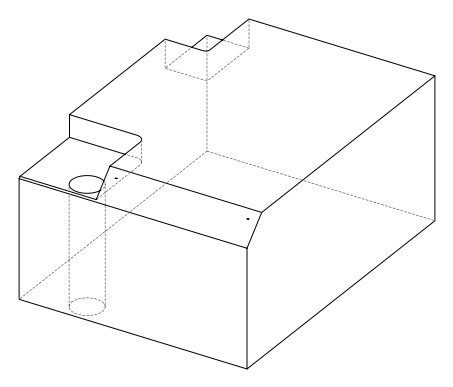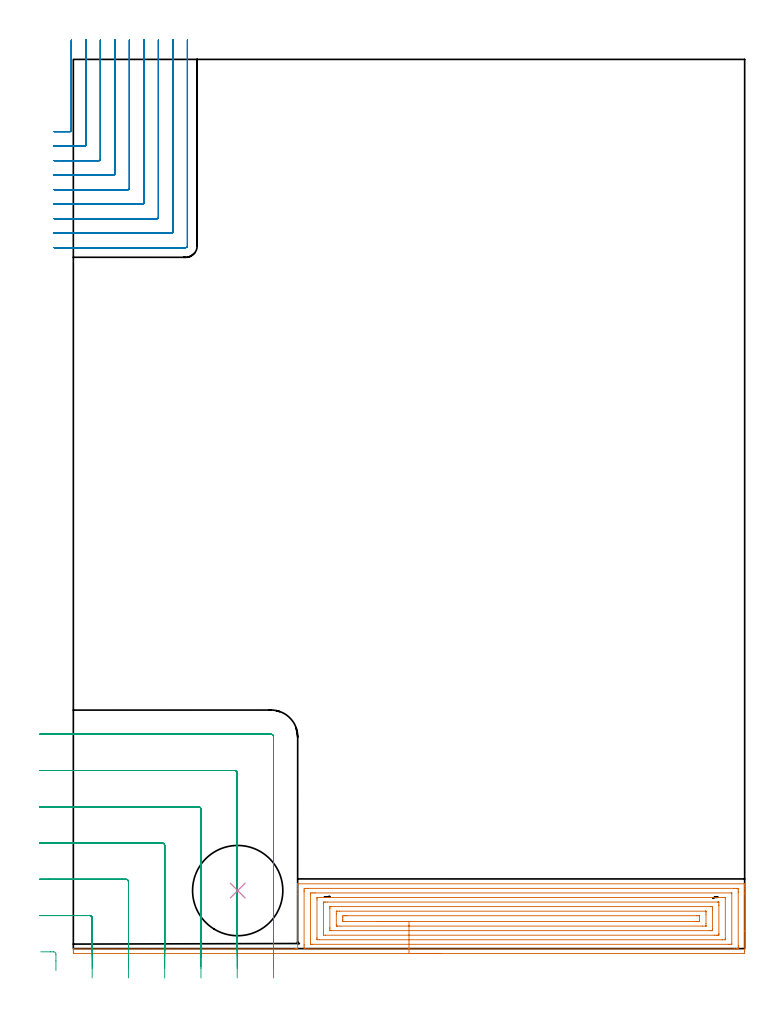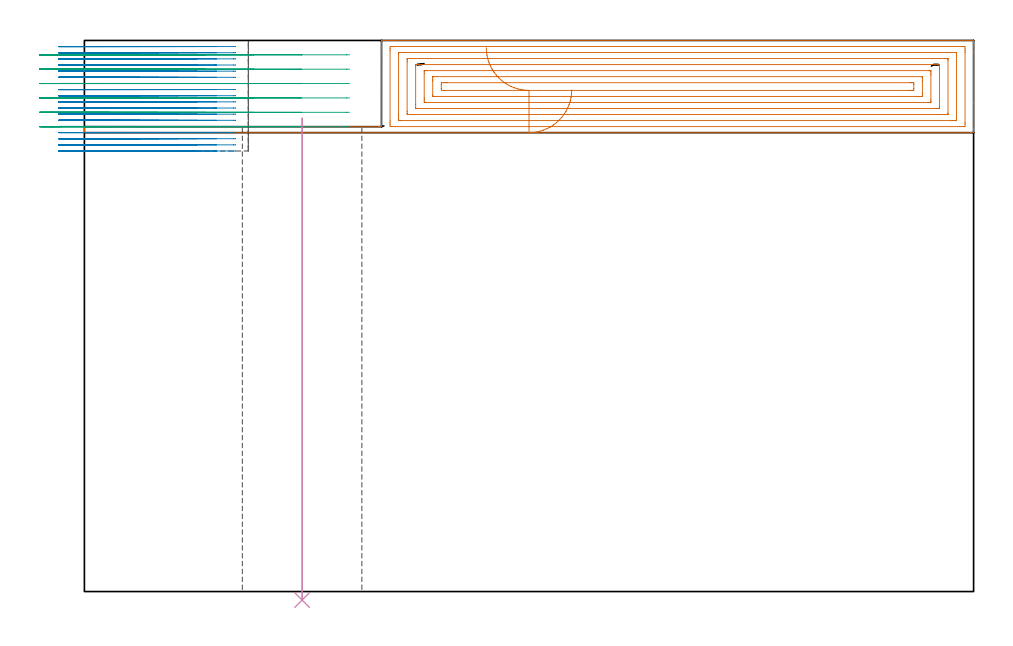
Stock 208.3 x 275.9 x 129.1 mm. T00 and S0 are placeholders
(PLAN: 4 operations, 3 tool changes, 43.4 min)
(1 AREA_MILL | FG_CHAMFER_SURFACE | UGT0205_001 | 9.78 min | 44308 mm3)
(2 MILL_CORNER_NOTCH_RECTANGULAR | CORNER_NOTCH_RECTANGULAR | NXT0201_008 | Follow Part, ap 1.5, ae 75% | 26.13 min | 61008 mm3)
(3 MILL_CORNER_NOTCH_RECTANGULAR_1 | CORNER_NOTCH_RECTANGULAR_1 | UGT0201_133 | Follow Part, ap 3.75, ae 75% | 7.03 min | 91865 mm3)
(4 INDEXABLE_INSERT_DRILL_THROUGH_HOLE_FROM_SOLID | STEP1HOLE | NXT0302_027 | 0.46 min | 67015 mm3)
(TOOL UGT0205_001 | Chamfer Mill 20 x 3 x 45 deg. | D20 FL50 Z2)
(TOOL NXT0201_008 | ENDMILL 6mm [2P460-0600-NA 1630] | D6 FL26 Z6)
(TOOL UGT0201_133 | Carbide End Mill 15.0 | D15 FL30 Z4)
(TOOL NXT0302_027 | Index. Insert Drill 28mm [880-D2800L32-05] | D28 PA176 FL140 Z2)
(OP 1 AREA_MILL)
G17 G21 G94 G90
T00 M6
G54
G17 G0 G90 X114.15 Y-1.5 S1061 M3
G43 Z139.1 H0
Z117.5
G94 G1 X114.112 Z116.628 F250.
X113.998 Z115.764
X113.809 Z114.912
X113.547 Z114.08
X113.213 Z113.274
X112.81 Z112.5
X112.342 Z111.764
X111.81 Z111.072
X111.221 Z110.429
X110.578 Z109.84
X109.886 Z109.309
X109.15 Z108.84
X108.376 Z108.437
X107.57 Z108.103
X106.738 Z107.841
X105.886 Z107.652
X105.022 Z107.538
X104.15 Z107.5
X0.161
X0.08 Y-1.497 Z107.503
X0.01 Y-1.492 Z107.506
X0. Y-1.179 Z107.821
Y-0.701 Z108.298
X0.004 Y-0.237 Z108.756
X0.01 Y-0.102 Z108.889
X0.161 Y-0.1 Z108.9
X68.961
X69.009 Y-0.092 Z108.891
X69.052 Y-0.094 Z108.893
X69.299 Y-0.099 Z108.898
X69.338 Y-0.098
X69.6 Y-0.099 Z108.899
Y16.863 Z125.858
Y18.274 Z127.271
Y18.642 Z127.638
Y19.379 Z128.379
Y19.63 Z128.63
X69.607 Y20.051 Z129.043
X69.61 Y20.097 Z129.088
X69.785 Y20.1 Z129.1
X208.139
X208.29 Y20.097 Z129.088
X208.293 Y20.057 Z129.049
X208.3 Y19.69 Z128.689
Y19.286 Z128.285
Y18.642 Z127.638
Y17.431 Z126.428
Y16.863 Z125.857
Y5.438 Z114.435
Y-0.648 Z108.349
X208.298 Y-0.932 Z108.065
X208.292 Y-1.491 Z107.506
X208.256 Y-1.494 Z107.504
X207.692 Y-1.5 Z107.5
X104.15
Y-0.086 Z108.914
X72.909
X72.057 Y-0.083 Z108.917
X72.016 Y-0.081 Z108.919
X71.61 Y-0.042 Z108.958
X71.603 Y0.37 Z109.37
X71.601 Y0.847 Z109.847
X71.6 Y1.262 Z110.262
X71.601 Y17.753 Z126.753
X71.602 Y18.165 Z127.165
X71.61 Y18.642 Z127.642
X71.978 Y18.681 Z127.681
X72.016 Y18.683 Z127.683
X72.865 Y18.686 Z127.686
X205.015
X205.867 Y18.683 Z127.683
X205.907 Y18.68 Z127.68
X206.29 Y18.642 Z127.642
X206.297 Y18.254 Z127.254
X206.299 Y17.753 Z126.753
X206.3 Y17.361 Z126.361
X206.299 Y0.847 Z109.847
X206.298 Y0.458 Z109.458
X206.29 Y-0.042 Z108.958
X205.945 Y-0.081 Z108.919
X205.907 Y-0.082 Z108.918
X205.058 Y-0.086 Z108.914
X104.15
Y1.329 Z110.329
X74.211
X73.801 Y1.331 Z110.331
X73.665 Y1.333 Z110.333
X73.624 Y1.335 Z110.335
X73.61 Y1.403 Z110.403
X73.606 Y1.536 Z110.536
X73.602 Y1.737 Z110.737
X73.6 Y1.938 Z110.938
Y2.627 Z111.627
X73.601 Y16.863 Z125.863
X73.603 Y17.061 Z126.061
X73.61 Y17.258 Z126.258
X73.801 Y17.264 Z126.264
X74.287 Y17.269 Z126.269
X74.694 Y17.271 Z126.271
X75.177
X204.122
X204.258 Y17.27 Z126.27
X204.281 Y17.268 Z126.268
X204.286 Y17.266 Z126.266
X204.29 Y17.252 Z126.252
X204.296 Y17.159 Z126.159
X204.299 Y17.04 Z126.04
Y1.561 Z110.561
X204.293 Y1.382 Z110.382
X204.29 Y1.337 Z110.337
X204.274 Y1.335 Z110.335
X204.224 Y1.331 Z110.331
X204.122 Y1.33 Z110.33
X203.639 Y1.329 Z110.329
X203.229
X104.15
Y2.743 Z111.743
X76.362 Y2.744 Z111.744
X75.68 Y2.75 Z111.75
X75.61 Y2.757 Z111.757
X75.607 Y2.859 Z111.859
X75.603 Y3.073 Z112.073
X75.6 Y3.503 Z112.503
Y15.07 Z124.07
X75.603 Y15.522 Z124.522
X75.607 Y15.741 Z124.741
X75.61 Y15.844 Z124.844
X75.71 Y15.851 Z124.851
X76.479 Y15.856 Z124.856
X76.596 Y15.857 Z124.857
X201.561
X202.239 Y15.853 Z124.853
X202.277 Y15.851 Z124.851
X202.29 Y15.848 Z124.848
X202.292 Y15.828 Z124.828
X202.297 Y15.727 Z124.727
X202.299 Y15.525 Z124.525
Y3.09 Z112.09
X202.296 Y2.877 Z111.877
X202.292 Y2.771 Z111.771
X202.29 Y2.75 Z111.75
X202.271 Y2.748 Z111.748
X202.218 Y2.745 Z111.745
X201.444 Y2.743 Z111.743
X201.328
X104.15
Y4.157 Z113.157
X78.264
X77.619 Y4.16 Z113.16
X77.615 Y4.163 Z113.163
X77.605 Y4.174 Z113.174
X77.602 Y4.406 Z113.406
X77.6 Y5.068 Z114.068
Y13.966 Z122.966
X77.603 Y14.194 Z123.194
X77.607 Y14.359 Z123.359
X77.61 Y14.435 Z123.435
X77.764 Y14.438 Z123.438
X78.016 Y14.442 Z123.442
X78.264 Y14.443 Z123.443
X78.907
X199.909
X200.076 Y14.441 Z123.441
X200.209 Y14.439 Z123.439
X200.289 Y14.436 Z123.436
X200.291 Y14.406 Z123.406
X200.295 Y14.194 Z123.194
X200.3 Y13.555 Z122.555
Y13.304 Z122.304
Y4.657 Z113.657
X200.297 Y4.406 Z113.406
X200.294 Y4.247 Z113.247
X200.29 Y4.173 Z113.173
X200.159 Y4.164 Z113.164
X199.906 Y4.16 Z113.16
X199.659 Y4.158 Z113.158
X199.016 Y4.157 Z113.157
X104.15
Y5.571 Z114.571
X80.05 Y5.572 Z114.572
X79.772 Y5.573 Z114.573
X79.667 Y5.576 Z114.576
X79.621 Y5.578 Z114.578
X79.61 Y5.6 Z114.6
X79.603 Y5.741 Z114.741
X79.601 Y6.186 Z115.186
X79.6 Y6.634 Z115.634
X79.601 Y12.414 Z121.414
X79.603 Y12.859 Z121.859
X79.61 Y13.011 Z122.011
X79.614 Y13.023 Z122.023
X79.627 Y13.025 Z122.025
X79.664 Y13.027 Z122.027
X79.741 Y13.028 Z122.028
X80.05 Y13.029 Z122.029
X197.874 Y13.028 Z122.028
X198.151 Y13.027 Z122.027
X198.245 Y13.024 Z122.024
X198.285 Y13.022 Z122.022
X198.29 Y13.001 Z122.001
X198.297 Y12.882 Z121.882
X198.299 Y12.414 Z121.414
X198.3 Y11.989 Z120.989
X198.299 Y6.186 Z115.186
X198.298 Y5.763 Z114.763
X198.291 Y5.62 Z114.62
X198.288 Y5.578 Z114.578
X198.258 Y5.576 Z114.576
X198.182 Y5.574 Z114.574
X197.874 Y5.572 Z114.572
X197.598 Y5.571 Z114.571
X104.15
Y6.985 Z115.985
X82.727
X81.924 Y6.986 Z115.986
X81.835 Y6.988 Z115.988
X81.745 Y6.992 Z115.992
X81.61 Y7.004 Z116.004
X81.607 Y7.076 Z116.076
X81.602 Y7.308 Z116.308
X81.6 Y10.635 Z119.635
Y10.868 Z119.868
X81.604 Y11.524 Z120.524
X81.607 Y11.582 Z120.582
X81.61 Y11.606 Z120.606
X81.655 Y11.609 Z120.609
X81.746 Y11.613 Z120.613
X81.835 Y11.614 Z120.614
X82.637 Y11.615 Z120.615
X196.088 Y11.614 Z120.614
X196.179 Y11.613 Z120.613
X196.239 Y11.611 Z120.611
X196.281 Y11.608 Z120.608
X196.29 Y11.593 Z120.593
X196.293 Y11.524 Z120.524
X196.299 Y11.315 Z120.315
X196.3 Y10.635 Z119.635
Y7.755 Z116.755
X196.298 Y7.076 Z116.076
X196.296 Y7.023 Z116.023
X196.291 Y6.998 Z115.998
X196.288 Y6.992 Z115.992
X196.269 Y6.99 Z115.99
X196.178 Y6.986 Z115.986
X196.088
X195.286 Y6.985 Z115.985
X104.15
Y8.4 Z117.4
X84.513
X84.075 Y8.402 Z117.402
X83.62 Y8.407 Z117.407
X83.601 Y8.855 Z117.855
X83.6 Y8.875 Z117.875
Y9.745 Z118.745
X83.601 Y9.764 Z118.764
X83.62 Y10.193 Z119.193
X84.058 Y10.198 Z119.198
X84.513 Y10.2 Z119.2
X84.948
X193.411
X193.849 Y10.198 Z119.198
X194.151 Y10.193 Z119.193
X194.29 Y10.18 Z119.18
X194.3 Y9.748 Z118.748
Y8.858 Z117.858
X194.29 Y8.419 Z117.419
X193.861 Y8.406 Z117.406
X193.411 Y8.402 Z117.402
X192.975 Y8.4 Z117.4
X104.15
X103.278 Z117.438
X102.413 Z117.551
X101.562 Z117.74
X100.73 Z118.003
X99.924 Z118.336
X99.15 Z118.739
X98.414 Z119.208
X97.722 Z119.739
X97.079 Z120.328
X96.49 Z120.972
X95.958 Z121.664
X95.49 Z122.4
X95.087 Z123.173
X94.753 Z123.979
X94.491 Z124.811
X94.302 Z125.663
X94.188 Z126.528
X94.15 Z127.4
G0 Z139.1
M5
M2
(OP 2 MILL_CORNER_NOTCH_RECTANGULAR)
G17 G21 G94 G90
T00 M6
G54
G17 G0 G90 X-6. Y253.5 S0 M3
G43 Z139.1 H1
Z127.661
G94 G1 X-3. F250.
X-0.897 F500.
G3 X-0.6 Y253.797 R0.3
G1 Y278.839
Y281.839 F250.
G0 Z139.1
X-6. Y249.
Z127.661
G1 X-3.
X3.603 F500.
G3 X3.9 Y249.297 R0.3
G1 Y278.9
Y281.9 F250.
G0 Z139.1
X-6. Y244.5
Z127.661
G1 X-3.
X8.103 F500.
G3 X8.4 Y244.797 R0.3
G1 Y278.9
Y281.9 F250.
G0 Z139.1
X-6. Y240.
Z127.661
G1 X-3.
X12.603 F500.
G3 X12.9 Y240.297 R0.3
G1 Y278.9
Y281.9 F250.
G0 Z139.1
X-6. Y235.5
Z127.661
G1 X-3.
X17.102 F500.
G3 X17.4 Y235.798 R0.3
G1 Y278.9
Y281.9 F250.
G0 Z139.1
X-6. Y231.
Z127.661
G1 X-3.
X21.602 F500.
G3 X21.9 Y231.298 R0.3
G1 Y278.9
Y281.9 F250.
G0 Z139.1
X-6. Y226.5
Z127.661
G1 X-3.
X26.102 F500.
G3 X26.4 Y226.798 R0.3
G1 Y278.9
Y281.9 F250.
G0 Z139.1
X-6. Y222.
Z127.661
G1 X-3.
X30.602 F500.
G3 X30.9 Y222.298 R0.3
G1 Y278.9
Y281.9 F250.
G0 Z139.1
X-6. Y217.5
Z127.661
G1 X-3.
X34.9 F500.
G3 X35.4 Y218. R0.5
G1 Y278.9
Y281.9 F250.
G0 Z139.1
X-6. Y253.5
Z126.222
G1 X-3.
X-0.897 F500.
G3 X-0.6 Y253.797 R0.3
G1 Y278.839
Y281.839 F250.
G0 Z139.1
X-6. Y249.
Z126.222
G1 X-3.
X3.603 F500.
G3 X3.9 Y249.297 R0.3
G1 Y278.9
Y281.9 F250.
G0 Z139.1
X-6. Y244.5
Z126.222
G1 X-3.
X8.103 F500.
G3 X8.4 Y244.797 R0.3
G1 Y278.9
Y281.9 F250.
G0 Z139.1
X-6. Y240.
Z126.222
G1 X-3.
X12.603 F500.
G3 X12.9 Y240.297 R0.3
G1 Y278.9
Y281.9 F250.
G0 Z139.1
X-6. Y235.5
Z126.222
G1 X-3.
X17.102 F500.
G3 X17.4 Y235.798 R0.3
G1 Y278.9
Y281.9 F250.
G0 Z139.1
X-6. Y231.
Z126.222
G1 X-3.
X21.602 F500.
G3 X21.9 Y231.298 R0.3
G1 Y278.9
Y281.9 F250.
G0 Z139.1
X-6. Y226.5
Z126.222
G1 X-3.
X26.102 F500.
G3 X26.4 Y226.798 R0.3
G1 Y278.9
Y281.9 F250.
G0 Z139.1
X-6. Y222.
Z126.222
G1 X-3.
X30.602 F500.
G3 X30.9 Y222.298 R0.3
G1 Y278.9
Y281.9 F250.
G0 Z139.1
X-6. Y217.5
Z126.222
G1 X-3.
X34.9 F500.
G3 X35.4 Y218. R0.5
G1 Y278.9
Y281.9 F250.
G0 Z139.1
X-6. Y253.5
Z124.783
G1 X-3.
X-0.897 F500.
G3 X-0.6 Y253.797 R0.3
G1 Y278.839
Y281.839 F250.
G0 Z139.1
X-6. Y249.
Z124.783
G1 X-3.
X3.603 F500.
G3 X3.9 Y249.297 R0.3
G1 Y278.9
Y281.9 F250.
G0 Z139.1
X-6. Y244.5
Z124.783
G1 X-3.
X8.103 F500.
G3 X8.4 Y244.797 R0.3
G1 Y278.9
Y281.9 F250.
G0 Z139.1
X-6. Y240.
Z124.783
G1 X-3.
X12.603 F500.
G3 X12.9 Y240.297 R0.3
G1 Y278.9
Y281.9 F250.
G0 Z139.1
X-6. Y235.5
Z124.783
G1 X-3.
X17.102 F500.
G3 X17.4 Y235.798 R0.3
G1 Y278.9
Y281.9 F250.
G0 Z139.1
X-6. Y231.
Z124.783
G1 X-3.
X21.602 F500.
G3 X21.9 Y231.298 R0.3
G1 Y278.9
Y281.9 F250.
G0 Z139.1
X-6. Y226.5
Z124.783
G1 X-3.
X26.102 F500.
G3 X26.4 Y226.798 R0.3
G1 Y278.9
Y281.9 F250.
G0 Z139.1
X-6. Y222.
Z124.783
G1 X-3.
X30.602 F500.
G3 X30.9 Y222.298 R0.3
G1 Y278.9
Y281.9 F250.
G0 Z139.1
X-6. Y217.5
Z124.783
G1 X-3.
X34.9 F500.
G3 X35.4 Y218. R0.5
G1 Y278.9
Y281.9 F250.
G0 Z139.1
X-6. Y253.5
Z123.344
G1 X-3.
X-0.897 F500.
G3 X-0.6 Y253.797 R0.3
G1 Y278.839
Y281.839 F250.
G0 Z139.1
X-6. Y249.
Z123.344
G1 X-3.
X3.603 F500.
G3 X3.9 Y249.297 R0.3
G1 Y278.9
Y281.9 F250.
G0 Z139.1
X-6. Y244.5
Z123.344
G1 X-3.
X8.103 F500.
G3 X8.4 Y244.797 R0.3
G1 Y278.9
Y281.9 F250.
G0 Z139.1
X-6. Y240.
Z123.344
G1 X-3.
X12.603 F500.
G3 X12.9 Y240.297 R0.3
G1 Y278.9
Y281.9 F250.
G0 Z139.1
X-6. Y235.5
Z123.344
G1 X-3.
X17.102 F500.
G3 X17.4 Y235.798 R0.3
G1 Y278.9
Y281.9 F250.
G0 Z139.1
X-6. Y231.
Z123.344
G1 X-3.
X21.602 F500.
G3 X21.9 Y231.298 R0.3
G1 Y278.9
Y281.9 F250.
G0 Z139.1
X-6. Y226.5
Z123.344
G1 X-3.
X26.102 F500.
G3 X26.4 Y226.798 R0.3
G1 Y278.9
Y281.9 F250.
G0 Z139.1
X-6. Y222.
Z123.344
G1 X-3.
X30.602 F500.
G3 X30.9 Y222.298 R0.3
G1 Y278.9
Y281.9 F250.
G0 Z139.1
X-6. Y217.5
Z123.344
G1 X-3.
X34.9 F500.
G3 X35.4 Y218. R0.5
G1 Y278.9
Y281.9 F250.
G0 Z139.1
X-6. Y253.5
Z121.905
G1 X-3.
X-0.897 F500.
G3 X-0.6 Y253.797 R0.3
G1 Y278.839
Y281.839 F250.
G0 Z139.1
X-6. Y249.
Z121.905
G1 X-3.
X3.603 F500.
G3 X3.9 Y249.297 R0.3
G1 Y278.9
Y281.9 F250.
G0 Z139.1
X-6. Y244.5
Z121.905
G1 X-3.
X8.103 F500.
G3 X8.4 Y244.797 R0.3
G1 Y278.9
Y281.9 F250.
G0 Z139.1
X-6. Y240.
Z121.905
G1 X-3.
X12.603 F500.
G3 X12.9 Y240.297 R0.3
G1 Y278.9
Y281.9 F250.
G0 Z139.1
X-6. Y235.5
Z121.905
G1 X-3.
X17.102 F500.
G3 X17.4 Y235.798 R0.3
G1 Y278.9
Y281.9 F250.
G0 Z139.1
X-6. Y231.
Z121.905
G1 X-3.
X21.602 F500.
G3 X21.9 Y231.298 R0.3
G1 Y278.9
Y281.9 F250.
G0 Z139.1
X-6. Y226.5
Z121.905
G1 X-3.
X26.102 F500.
G3 X26.4 Y226.798 R0.3
G1 Y278.9
Y281.9 F250.
G0 Z139.1
X-6. Y222.
Z121.905
G1 X-3.
X30.602 F500.
G3 X30.9 Y222.298 R0.3
G1 Y278.9
Y281.9 F250.
G0 Z139.1
X-6. Y217.5
Z121.905
G1 X-3.
X34.9 F500.
G3 X35.4 Y218. R0.5
G1 Y278.9
Y281.9 F250.
G0 Z139.1
X-6. Y253.5
Z120.467
G1 X-3.
X-0.897 F500.
G3 X-0.6 Y253.797 R0.3
G1 Y278.839
Y281.839 F250.
G0 Z139.1
X-6. Y249.
Z120.467
G1 X-3.
X3.603 F500.
G3 X3.9 Y249.297 R0.3
G1 Y278.9
Y281.9 F250.
G0 Z139.1
X-6. Y244.5
Z120.467
G1 X-3.
X8.103 F500.
G3 X8.4 Y244.797 R0.3
G1 Y278.9
Y281.9 F250.
G0 Z139.1
X-6. Y240.
Z120.467
G1 X-3.
X12.603 F500.
G3 X12.9 Y240.297 R0.3
G1 Y278.9
Y281.9 F250.
G0 Z139.1
X-6. Y235.5
Z120.467
G1 X-3.
X17.102 F500.
G3 X17.4 Y235.798 R0.3
G1 Y278.9
Y281.9 F250.
G0 Z139.1
X-6. Y231.
Z120.467
G1 X-3.
X21.602 F500.
G3 X21.9 Y231.298 R0.3
G1 Y278.9
Y281.9 F250.
G0 Z139.1
X-6. Y226.5
Z120.467
G1 X-3.
X26.102 F500.
G3 X26.4 Y226.798 R0.3
G1 Y278.9
Y281.9 F250.
G0 Z139.1
X-6. Y222.
Z120.467
G1 X-3.
X30.602 F500.
G3 X30.9 Y222.298 R0.3
G1 Y278.9
Y281.9 F250.
G0 Z139.1
X-6. Y217.5
Z120.467
G1 X-3.
X34.9 F500.
G3 X35.4 Y218. R0.5
G1 Y278.9
Y281.9 F250.
G0 Z139.1
X-6. Y253.5
Z119.028
G1 X-3.
X-0.897 F500.
G3 X-0.6 Y253.797 R0.3
G1 Y278.839
Y281.839 F250.
G0 Z139.1
X-6. Y249.
Z119.028
G1 X-3.
X3.603 F500.
G3 X3.9 Y249.297 R0.3
G1 Y278.9
Y281.9 F250.
G0 Z139.1
X-6. Y244.5
Z119.028
G1 X-3.
X8.103 F500.
G3 X8.4 Y244.797 R0.3
G1 Y278.9
Y281.9 F250.
G0 Z139.1
X-6. Y240.
Z119.028
G1 X-3.
X12.603 F500.
G3 X12.9 Y240.297 R0.3
G1 Y278.9
Y281.9 F250.
G0 Z139.1
X-6. Y235.5
Z119.028
G1 X-3.
X17.102 F500.
G3 X17.4 Y235.798 R0.3
G1 Y278.9
Y281.9 F250.
G0 Z139.1
X-6. Y231.
Z119.028
G1 X-3.
X21.602 F500.
G3 X21.9 Y231.298 R0.3
G1 Y278.9
Y281.9 F250.
G0 Z139.1
X-6. Y226.5
Z119.028
G1 X-3.
X26.102 F500.
G3 X26.4 Y226.798 R0.3
G1 Y278.9
Y281.9 F250.
G0 Z139.1
X-6. Y222.
Z119.028
G1 X-3.
X30.602 F500.
G3 X30.9 Y222.298 R0.3
G1 Y278.9
Y281.9 F250.
G0 Z139.1
X-6. Y217.5
Z119.028
G1 X-3.
X34.9 F500.
G3 X35.4 Y218. R0.5
G1 Y278.9
Y281.9 F250.
G0 Z139.1
X-6. Y253.5
Z117.589
G1 X-3.
X-0.897 F500.
G3 X-0.6 Y253.797 R0.3
G1 Y278.839
Y281.839 F250.
G0 Z139.1
X-6. Y249.
Z117.589
G1 X-3.
X3.603 F500.
G3 X3.9 Y249.297 R0.3
G1 Y278.9
Y281.9 F250.
G0 Z139.1
X-6. Y244.5
Z117.589
G1 X-3.
X8.103 F500.
G3 X8.4 Y244.797 R0.3
G1 Y278.9
Y281.9 F250.
G0 Z139.1
X-6. Y240.
Z117.589
G1 X-3.
X12.603 F500.
G3 X12.9 Y240.297 R0.3
G1 Y278.9
Y281.9 F250.
G0 Z139.1
X-6. Y235.5
Z117.589
G1 X-3.
X17.102 F500.
G3 X17.4 Y235.798 R0.3
G1 Y278.9
Y281.9 F250.
G0 Z139.1
X-6. Y231.
Z117.589
G1 X-3.
X21.602 F500.
G3 X21.9 Y231.298 R0.3
G1 Y278.9
Y281.9 F250.
G0 Z139.1
X-6. Y226.5
Z117.589
G1 X-3.
X26.102 F500.
G3 X26.4 Y226.798 R0.3
G1 Y278.9
Y281.9 F250.
G0 Z139.1
X-6. Y222.
Z117.589
G1 X-3.
X30.602 F500.
G3 X30.9 Y222.298 R0.3
G1 Y278.9
Y281.9 F250.
G0 Z139.1
X-6. Y217.5
Z117.589
G1 X-3.
X34.9 F500.
G3 X35.4 Y218. R0.5
G1 Y278.9
Y281.9 F250.
G0 Z139.1
X-6. Y253.5
Z116.15
G1 X-3.
X-0.897 F500.
G3 X-0.6 Y253.797 R0.3
G1 Y278.839
Y281.839 F250.
G0 Z139.1
X-6. Y249.
Z116.15
G1 X-3.
X3.603 F500.
G3 X3.9 Y249.297 R0.3
G1 Y278.9
Y281.9 F250.
G0 Z139.1
X-6. Y244.5
Z116.15
G1 X-3.
X8.103 F500.
G3 X8.4 Y244.797 R0.3
G1 Y278.9
Y281.9 F250.
G0 Z139.1
X-6. Y240.
Z116.15
G1 X-3.
X12.603 F500.
G3 X12.9 Y240.297 R0.3
G1 Y278.9
Y281.9 F250.
G0 Z139.1
X-6. Y235.5
Z116.15
G1 X-3.
X17.102 F500.
G3 X17.4 Y235.798 R0.3
G1 Y278.9
Y281.9 F250.
G0 Z139.1
X-6. Y231.
Z116.15
G1 X-3.
X21.602 F500.
G3 X21.9 Y231.298 R0.3
G1 Y278.9
Y281.9 F250.
G0 Z139.1
X-6. Y226.5
Z116.15
G1 X-3.
X26.102 F500.
G3 X26.4 Y226.798 R0.3
G1 Y278.9
Y281.9 F250.
G0 Z139.1
X-6. Y222.
Z116.15
G1 X-3.
X30.602 F500.
G3 X30.9 Y222.298 R0.3
G1 Y278.9
Y281.9 F250.
G0 Z139.1
X-6. Y217.5
Z116.15
G1 X-3.
X34.9 F500.
G3 X35.4 Y218. R0.5
G1 Y278.9
Y281.9 F250.
G0 Z139.1
X-6. Y253.5
Z114.711
G1 X-3.
X-0.897 F500.
G3 X-0.6 Y253.797 R0.3
G1 Y278.839
Y281.839 F250.
G0 Z139.1
X-6. Y249.
Z114.711
G1 X-3.
X3.603 F500.
G3 X3.9 Y249.297 R0.3
G1 Y278.9
Y281.9 F250.
G0 Z139.1
X-6. Y244.5
Z114.711
G1 X-3.
X8.103 F500.
G3 X8.4 Y244.797 R0.3
G1 Y278.9
Y281.9 F250.
G0 Z139.1
X-6. Y240.
Z114.711
G1 X-3.
X12.603 F500.
G3 X12.9 Y240.297 R0.3
G1 Y278.9
Y281.9 F250.
G0 Z139.1
X-6. Y235.5
Z114.711
G1 X-3.
X17.102 F500.
G3 X17.4 Y235.798 R0.3
G1 Y278.9
Y281.9 F250.
G0 Z139.1
X-6. Y231.
Z114.711
G1 X-3.
X21.602 F500.
G3 X21.9 Y231.298 R0.3
G1 Y278.9
Y281.9 F250.
G0 Z139.1
X-6. Y226.5
Z114.711
G1 X-3.
X26.102 F500.
G3 X26.4 Y226.798 R0.3
G1 Y278.9
Y281.9 F250.
G0 Z139.1
X-6. Y222.
Z114.711
G1 X-3.
X30.602 F500.
G3 X30.9 Y222.298 R0.3
G1 Y278.9
Y281.9 F250.
G0 Z139.1
X-6. Y217.5
Z114.711
G1 X-3.
X34.9 F500.
G3 X35.4 Y218. R0.5
G1 Y278.9
Y281.9 F250.
G0 Z139.1
X-6. Y253.5
Z113.272
G1 X-3.
X-0.897 F500.
G3 X-0.6 Y253.797 R0.3
G1 Y278.839
Y281.839 F250.
G0 Z139.1
X-6. Y249.
Z113.272
G1 X-3.
X3.603 F500.
G3 X3.9 Y249.297 R0.3
G1 Y278.9
Y281.9 F250.
G0 Z139.1
X-6. Y244.5
Z113.272
G1 X-3.
X8.103 F500.
G3 X8.4 Y244.797 R0.3
G1 Y278.9
Y281.9 F250.
G0 Z139.1
X-6. Y240.
Z113.272
G1 X-3.
X12.603 F500.
G3 X12.9 Y240.297 R0.3
G1 Y278.9
Y281.9 F250.
G0 Z139.1
X-6. Y235.5
Z113.272
G1 X-3.
X17.102 F500.
G3 X17.4 Y235.798 R0.3
G1 Y278.9
Y281.9 F250.
G0 Z139.1
X-6. Y231.
Z113.272
G1 X-3.
X21.602 F500.
G3 X21.9 Y231.298 R0.3
G1 Y278.9
Y281.9 F250.
G0 Z139.1
X-6. Y226.5
Z113.272
G1 X-3.
X26.102 F500.
G3 X26.4 Y226.798 R0.3
G1 Y278.9
Y281.9 F250.
G0 Z139.1
X-6. Y222.
Z113.272
G1 X-3.
X30.602 F500.
G3 X30.9 Y222.298 R0.3
G1 Y278.9
Y281.9 F250.
G0 Z139.1
X-6. Y217.5
Z113.272
G1 X-3.
X34.9 F500.
G3 X35.4 Y218. R0.5
G1 Y278.9
Y281.9 F250.
G0 Z139.1
X-6. Y253.5
Z111.833
G1 X-3.
X-0.897 F500.
G3 X-0.6 Y253.797 R0.3
G1 Y278.839
Y281.839 F250.
G0 Z139.1
X-6. Y249.
Z111.833
G1 X-3.
X3.603 F500.
G3 X3.9 Y249.297 R0.3
G1 Y278.9
Y281.9 F250.
G0 Z139.1
X-6. Y244.5
Z111.833
G1 X-3.
X8.103 F500.
G3 X8.4 Y244.797 R0.3
G1 Y278.9
Y281.9 F250.
G0 Z139.1
X-6. Y240.
Z111.833
G1 X-3.
X12.603 F500.
G3 X12.9 Y240.297 R0.3
G1 Y278.9
Y281.9 F250.
G0 Z139.1
X-6. Y235.5
Z111.833
G1 X-3.
X17.102 F500.
G3 X17.4 Y235.798 R0.3
G1 Y278.9
Y281.9 F250.
G0 Z139.1
X-6. Y231.
Z111.833
G1 X-3.
X21.602 F500.
G3 X21.9 Y231.298 R0.3
G1 Y278.9
Y281.9 F250.
G0 Z139.1
X-6. Y226.5
Z111.833
G1 X-3.
X26.102 F500.
G3 X26.4 Y226.798 R0.3
G1 Y278.9
Y281.9 F250.
G0 Z139.1
X-6. Y222.
Z111.833
G1 X-3.
X30.602 F500.
G3 X30.9 Y222.298 R0.3
G1 Y278.9
Y281.9 F250.
G0 Z139.1
X-6. Y217.5
Z111.833
G1 X-3.
X34.9 F500.
G3 X35.4 Y218. R0.5
G1 Y278.9
Y281.9 F250.
G0 Z139.1
X-6. Y253.5
Z110.394
G1 X-3.
X-0.897 F500.
G3 X-0.6 Y253.797 R0.3
G1 Y278.839
Y281.839 F250.
G0 Z139.1
X-6. Y249.
Z110.394
G1 X-3.
X3.603 F500.
G3 X3.9 Y249.297 R0.3
G1 Y278.9
Y281.9 F250.
G0 Z139.1
X-6. Y244.5
Z110.394
G1 X-3.
X8.103 F500.
G3 X8.4 Y244.797 R0.3
G1 Y278.9
Y281.9 F250.
G0 Z139.1
X-6. Y240.
Z110.394
G1 X-3.
X12.603 F500.
G3 X12.9 Y240.297 R0.3
G1 Y278.9
Y281.9 F250.
G0 Z139.1
X-6. Y235.5
Z110.394
G1 X-3.
X17.102 F500.
G3 X17.4 Y235.798 R0.3
G1 Y278.9
Y281.9 F250.
G0 Z139.1
X-6. Y231.
Z110.394
G1 X-3.
X21.602 F500.
G3 X21.9 Y231.298 R0.3
G1 Y278.9
Y281.9 F250.
G0 Z139.1
X-6. Y226.5
Z110.394
G1 X-3.
X26.102 F500.
G3 X26.4 Y226.798 R0.3
G1 Y278.9
Y281.9 F250.
G0 Z139.1
X-6. Y222.
Z110.394
G1 X-3.
X30.602 F500.
G3 X30.9 Y222.298 R0.3
G1 Y278.9
Y281.9 F250.
G0 Z139.1
X-6. Y217.5
Z110.394
G1 X-3.
X34.9 F500.
G3 X35.4 Y218. R0.5
G1 Y278.9
Y281.9 F250.
G0 Z139.1
X-6. Y253.5
Z108.956
G1 X-3.
X-0.897 F500.
G3 X-0.6 Y253.797 R0.3
G1 Y278.839
Y281.839 F250.
G0 Z139.1
X-6. Y249.
Z108.956
G1 X-3.
X3.603 F500.
G3 X3.9 Y249.297 R0.3
G1 Y278.9
Y281.9 F250.
G0 Z139.1
X-6. Y244.5
Z108.956
G1 X-3.
X8.103 F500.
G3 X8.4 Y244.797 R0.3
G1 Y278.9
Y281.9 F250.
G0 Z139.1
X-6. Y240.
Z108.956
G1 X-3.
X12.603 F500.
G3 X12.9 Y240.297 R0.3
G1 Y278.9
Y281.9 F250.
G0 Z139.1
X-6. Y235.5
Z108.956
G1 X-3.
X17.102 F500.
G3 X17.4 Y235.798 R0.3
G1 Y278.9
Y281.9 F250.
G0 Z139.1
X-6. Y231.
Z108.956
G1 X-3.
X21.602 F500.
G3 X21.9 Y231.298 R0.3
G1 Y278.9
Y281.9 F250.
G0 Z139.1
X-6. Y226.5
Z108.956
G1 X-3.
X26.102 F500.
G3 X26.4 Y226.798 R0.3
G1 Y278.9
Y281.9 F250.
G0 Z139.1
X-6. Y222.
Z108.956
G1 X-3.
X30.602 F500.
G3 X30.9 Y222.298 R0.3
G1 Y278.9
Y281.9 F250.
G0 Z139.1
X-6. Y217.5
Z108.956
G1 X-3.
X34.9 F500.
G3 X35.4 Y218. R0.5
G1 Y278.9
Y281.9 F250.
G0 Z139.1
X-6. Y253.5
Z107.517
G1 X-3.
X-0.897 F500.
G3 X-0.6 Y253.797 R0.3
G1 Y278.839
Y281.839 F250.
G0 Z139.1
X-6. Y249.
Z107.517
G1 X-3.
X3.603 F500.
G3 X3.9 Y249.297 R0.3
G1 Y278.9
Y281.9 F250.
G0 Z139.1
X-6. Y244.5
Z107.517
G1 X-3.
X8.103 F500.
G3 X8.4 Y244.797 R0.3
G1 Y278.9
Y281.9 F250.
G0 Z139.1
X-6. Y240.
Z107.517
G1 X-3.
X12.603 F500.
G3 X12.9 Y240.297 R0.3
G1 Y278.9
Y281.9 F250.
G0 Z139.1
X-6. Y235.5
Z107.517
G1 X-3.
X17.102 F500.
G3 X17.4 Y235.798 R0.3
G1 Y278.9
Y281.9 F250.
G0 Z139.1
X-6. Y231.
Z107.517
G1 X-3.
X21.602 F500.
G3 X21.9 Y231.298 R0.3
G1 Y278.9
Y281.9 F250.
G0 Z139.1
X-6. Y226.5
Z107.517
G1 X-3.
X26.102 F500.
G3 X26.4 Y226.798 R0.3
G1 Y278.9
Y281.9 F250.
G0 Z139.1
X-6. Y222.
Z107.517
G1 X-3.
X30.602 F500.
G3 X30.9 Y222.298 R0.3
G1 Y278.9
Y281.9 F250.
G0 Z139.1
X-6. Y217.5
Z107.517
G1 X-3.
X34.9 F500.
G3 X35.4 Y218. R0.5
G1 Y278.9
Y281.9 F250.
G0 Z139.1
X-6. Y253.5
Z106.078
G1 X-3.
X-0.897 F500.
G3 X-0.6 Y253.797 R0.3
G1 Y278.839
Y281.839 F250.
G0 Z139.1
X-6. Y249.
Z106.078
G1 X-3.
X3.603 F500.
G3 X3.9 Y249.297 R0.3
G1 Y278.9
Y281.9 F250.
G0 Z139.1
X-6. Y244.5
Z106.078
G1 X-3.
X8.103 F500.
G3 X8.4 Y244.797 R0.3
G1 Y278.9
Y281.9 F250.
G0 Z139.1
X-6. Y240.
Z106.078
G1 X-3.
X12.603 F500.
G3 X12.9 Y240.297 R0.3
G1 Y278.9
Y281.9 F250.
G0 Z139.1
X-6. Y235.5
Z106.078
G1 X-3.
X17.102 F500.
G3 X17.4 Y235.798 R0.3
G1 Y278.9
Y281.9 F250.
G0 Z139.1
X-6. Y231.
Z106.078
G1 X-3.
X21.602 F500.
G3 X21.9 Y231.298 R0.3
G1 Y278.9
Y281.9 F250.
G0 Z139.1
X-6. Y226.5
Z106.078
G1 X-3.
X26.102 F500.
G3 X26.4 Y226.798 R0.3
G1 Y278.9
Y281.9 F250.
G0 Z139.1
X-6. Y222.
Z106.078
G1 X-3.
X30.602 F500.
G3 X30.9 Y222.298 R0.3
G1 Y278.9
Y281.9 F250.
G0 Z139.1
X-6. Y217.5
Z106.078
G1 X-3.
X34.9 F500.
G3 X35.4 Y218. R0.5
G1 Y278.9
Y281.9 F250.
G0 Z139.1
X-6. Y253.5
Z104.639
G1 X-3.
X-0.897 F500.
G3 X-0.6 Y253.797 R0.3
G1 Y278.839
Y281.839 F250.
G0 Z139.1
X-6. Y249.
Z104.639
G1 X-3.
X3.603 F500.
G3 X3.9 Y249.297 R0.3
G1 Y278.9
Y281.9 F250.
G0 Z139.1
X-6. Y244.5
Z104.639
G1 X-3.
X8.103 F500.
G3 X8.4 Y244.797 R0.3
G1 Y278.9
Y281.9 F250.
G0 Z139.1
X-6. Y240.
Z104.639
G1 X-3.
X12.603 F500.
G3 X12.9 Y240.297 R0.3
G1 Y278.9
Y281.9 F250.
G0 Z139.1
X-6. Y235.5
Z104.639
G1 X-3.
X17.102 F500.
G3 X17.4 Y235.798 R0.3
G1 Y278.9
Y281.9 F250.
G0 Z139.1
X-6. Y231.
Z104.639
G1 X-3.
X21.602 F500.
G3 X21.9 Y231.298 R0.3
G1 Y278.9
Y281.9 F250.
G0 Z139.1
X-6. Y226.5
Z104.639
G1 X-3.
X26.102 F500.
G3 X26.4 Y226.798 R0.3
G1 Y278.9
Y281.9 F250.
G0 Z139.1
X-6. Y222.
Z104.639
G1 X-3.
X30.602 F500.
G3 X30.9 Y222.298 R0.3
G1 Y278.9
Y281.9 F250.
G0 Z139.1
X-6. Y217.5
Z104.639
G1 X-3.
X34.9 F500.
G3 X35.4 Y218. R0.5
G1 Y278.9
Y281.9 F250.
G0 Z139.1
X-6. Y253.5
Z103.2
G1 X-3.
X-0.897 F500.
G3 X-0.6 Y253.797 R0.3
G1 Y278.839
Y281.839 F250.
G0 Z139.1
X-6. Y249.
Z103.2
G1 X-3.
X3.603 F500.
G3 X3.9 Y249.297 R0.3
G1 Y278.9
Y281.9 F250.
G0 Z139.1
X-6. Y244.5
Z103.2
G1 X-3.
X8.103 F500.
G3 X8.4 Y244.797 R0.3
G1 Y278.9
Y281.9 F250.
G0 Z139.1
X-6. Y240.
Z103.2
G1 X-3.
X12.603 F500.
G3 X12.9 Y240.297 R0.3
G1 Y278.9
Y281.9 F250.
G0 Z139.1
X-6. Y235.5
Z103.2
G1 X-3.
X17.102 F500.
G3 X17.4 Y235.798 R0.3
G1 Y278.9
Y281.9 F250.
G0 Z139.1
X-6. Y231.
Z103.2
G1 X-3.
X21.602 F500.
G3 X21.9 Y231.298 R0.3
G1 Y278.9
Y281.9 F250.
G0 Z139.1
X-6. Y226.5
Z103.2
G1 X-3.
X26.102 F500.
G3 X26.4 Y226.798 R0.3
G1 Y278.9
Y281.9 F250.
G0 Z139.1
X-6. Y222.
Z103.2
G1 X-3.
X30.602 F500.
G3 X30.9 Y222.298 R0.3
G1 Y278.9
Y281.9 F250.
G0 Z139.1
X-6. Y217.5
Z103.2
G1 X-3.
X34.9 F500.
G3 X35.4 Y218. R0.5
G1 Y278.9
Y281.9 F250.
G0 Z139.1
M5
M2
(OP 3 MILL_CORNER_NOTCH_RECTANGULAR_1)
G17 G21 G94 G90
T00 M6
G54
G17 G0 G90 X5.872 Y-0.6 S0 M3
G43 Z139.1 H0
Z125.733
G94 G1 X5.851 Y2.4 F250.
G2 X5.85 Y2.785 R56.25 F500.
G1 Y9.505
G3 X5.105 Y10.25 R0.75
G1 X-7.5
X-10.5 F250.
G0 Z139.1
X17.127 Y-0.6
Z125.733
G1 X17.102 Y2.4
G2 X17.1 Y2.785 R45. F500.
G1 Y20.754
G3 X16.354 Y21.5 R0.75
G1 X-7.5
X-10.5 F250.
G0 Z139.1
X28.386 Y-0.6
Z125.733
G1 X28.352 Y2.4
G2 X28.35 Y2.785 R33.75 F500.
G1 Y32.004
G3 X27.604 Y32.75 R0.75
G1 X-7.5
X-10.5 F250.
G0 Z139.1
X39.655 Y-0.6
Z125.733
G1 X39.603 Y2.4
G2 X39.6 Y2.785 R22.5 F500.
G1 Y43.254
G3 X38.854 Y44. R0.75
G1 X-7.5
X-10.5 F250.
G0 Z139.1
X50.959 Y-0.598
Z125.733
G1 X50.857 Y2.4
G2 X50.85 Y2.785 R11.25 F500.
G1 Y54.503
G3 X50.103 Y55.25 R0.75
G1 X-7.5
X-10.5 F250.
G0 Z139.1
X62.1 Y-0.215
Z125.733
G1 Y2.785
Y65.753 F500.
G3 X61.353 Y66.5 R0.75
G1 X-7.5
X-10.5 F250.
G0 Z139.1
X5.855 Y-0.6
Z122.367
G1 X5.85 Y2.4
Y2.489 F500.
Y9.505
G3 X5.105 Y10.25 R0.75
G1 X-7.5
X-10.5 F250.
G0 Z139.1
X17.106 Y-0.6
Z122.367
G1 X17.1 Y2.4
Y2.489 F500.
Y20.754
G3 X16.354 Y21.5 R0.75
G1 X-7.5
X-10.5 F250.
G0 Z139.1
X28.358 Y-0.6
Z122.367
G1 X28.35 Y2.4
Y2.489 F500.
Y32.004
G3 X27.604 Y32.75 R0.75
G1 X-7.5
X-10.5 F250.
G0 Z139.1
X39.612 Y-0.6
Z122.367
G1 X39.6 Y2.4
Y2.489 F500.
Y43.254
G3 X38.854 Y44. R0.75
G1 X-7.5
X-10.5 F250.
G0 Z139.1
X50.874 Y-0.6
Z122.367
G1 X50.85 Y2.4
Y2.489 F500.
Y54.503
G3 X50.103 Y55.25 R0.75
G1 X-7.5
X-10.5 F250.
G0 Z139.1
X62.1 Y-0.511
Z122.367
G1 Y2.489
Y65.753 F500.
G3 X61.353 Y66.5 R0.75
G1 X-7.5
X-10.5 F250.
G0 Z139.1
X5.85 Y-0.6
Z119.
G1 Y2.4
Y9.505 F500.
G3 X5.105 Y10.25 R0.75
G1 X-7.5
X-10.5 F250.
G0 Z139.1
X17.1 Y-0.6
Z119.
G1 Y2.4
Y20.754 F500.
G3 X16.354 Y21.5 R0.75
G1 X-7.5
X-10.5 F250.
G0 Z139.1
X28.35 Y-0.6
Z119.
G1 Y2.4
Y32.004 F500.
G3 X27.604 Y32.75 R0.75
G1 X-7.5
X-10.5 F250.
G0 Z139.1
X39.6 Y-0.6
Z119.
G1 Y2.4
Y43.254 F500.
G3 X38.854 Y44. R0.75
G1 X-7.5
X-10.5 F250.
G0 Z139.1
X50.85 Y-0.6
Z119.
G1 Y2.4
Y54.504 F500.
G3 X50.104 Y55.25 R0.75
G1 X-7.5
X-10.5 F250.
G0 Z139.1
X62.1 Y-0.6
Z119.
G1 Y2.4
Y65.753 F500.
G3 X61.353 Y66.5 R0.75
G1 X-7.5
X-10.5 F250.
G0 Z139.1
X5.85 Y-2.367
Z115.633
G1 Y0.633
Y9.505 F500.
G3 X5.105 Y10.25 R0.75
G1 X-7.5
X-10.5 F250.
G0 Z139.1
X17.1 Y-2.367
Z115.633
G1 Y0.633
Y20.754 F500.
G3 X16.354 Y21.5 R0.75
G1 X-7.5
X-10.5 F250.
G0 Z139.1
X28.35 Y-2.367
Z115.633
G1 Y0.633
Y32.004 F500.
G3 X27.604 Y32.75 R0.75
G1 X-7.5
X-10.5 F250.
G0 Z139.1
X39.6 Y-2.367
Z115.633
G1 Y0.633
Y43.254 F500.
G3 X38.854 Y44. R0.75
G1 X-7.5
X-10.5 F250.
G0 Z139.1
X50.85 Y-2.367
Z115.633
G1 Y0.633
Y54.503 F500.
G3 X50.103 Y55.25 R0.75
G1 X-7.5
X-10.5 F250.
G0 Z139.1
X62.1 Y-2.367
Z115.633
G1 Y0.633
Y65.753 F500.
G3 X61.353 Y66.5 R0.75
G1 X-7.5
X-10.5 F250.
G0 Z139.1
X5.85 Y-5.733
Z112.267
G1 Y-2.733
Y9.505 F500.
G3 X5.105 Y10.25 R0.75
G1 X-7.5
X-10.5 F250.
G0 Z139.1
X17.1 Y-5.733
Z112.267
G1 Y-2.733
Y20.754 F500.
G3 X16.354 Y21.5 R0.75
G1 X-7.5
X-10.5 F250.
G0 Z139.1
X28.35 Y-5.733
Z112.267
G1 Y-2.733
Y32.004 F500.
G3 X27.604 Y32.75 R0.75
G1 X-7.5
X-10.5 F250.
G0 Z139.1
X39.6 Y-5.733
Z112.267
G1 Y-2.733
Y43.254 F500.
G3 X38.854 Y44. R0.75
G1 X-7.5
X-10.5 F250.
G0 Z139.1
X50.85 Y-5.733
Z112.267
G1 Y-2.733
Y54.503 F500.
G3 X50.103 Y55.25 R0.75
G1 X-7.5
X-10.5 F250.
G0 Z139.1
X62.1 Y-5.733
Z112.267
G1 Y-2.733
Y65.753 F500.
G3 X61.353 Y66.5 R0.75
G1 X-7.5
X-10.5 F250.
G0 Z139.1
X-5.4 Y-6.804
Z108.9
G1 Y-3.804
Y-1.745
G3 X-6.145 Y-1. R0.75
G1 X-7.105
X-10.105
G0 Z139.1
X5.85 Y-9.099
Z108.9
G1 Y-6.099
Y9.505 F500.
G3 X5.105 Y10.25 R0.75
G1 X-7.5
X-10.5 F250.
G0 Z139.1
X17.1 Y-9.099
Z108.9
G1 Y-6.099
Y20.754 F500.
G3 X16.354 Y21.5 R0.75
G1 X-7.5
X-10.5 F250.
G0 Z139.1
X28.35 Y-9.099
Z108.9
G1 Y-6.099
Y32.004 F500.
G3 X27.604 Y32.75 R0.75
G1 X-7.5
X-10.5 F250.
G0 Z139.1
X39.6 Y-9.099
Z108.9
G1 Y-6.099
Y43.254 F500.
G3 X38.854 Y44. R0.75
G1 X-7.5
X-10.5 F250.
G0 Z139.1
X50.85 Y-9.099
Z108.9
G1 Y-6.099
Y54.504 F500.
G3 X50.104 Y55.25 R0.75
G1 X-7.5
X-10.5 F250.
G0 Z139.1
X62.1 Y-9.099
Z108.9
G1 Y-6.099
Y65.753 F500.
G3 X61.353 Y66.5 R0.75
G1 X-7.5
X-10.5 F250.
G0 Z139.1
M5
M2
(OP 4 INDEXABLE_INSERT_DRILL_THROUGH_HOLE_FROM_SOLID)
G17 G21 G94 G90
T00 M6
G54
G17 G0 G90 X51. Y18. S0 M3
G43 Z139.1 H1
G94 G81 G98 Z-1.989 F250. R110.9
G80
M5
M2
